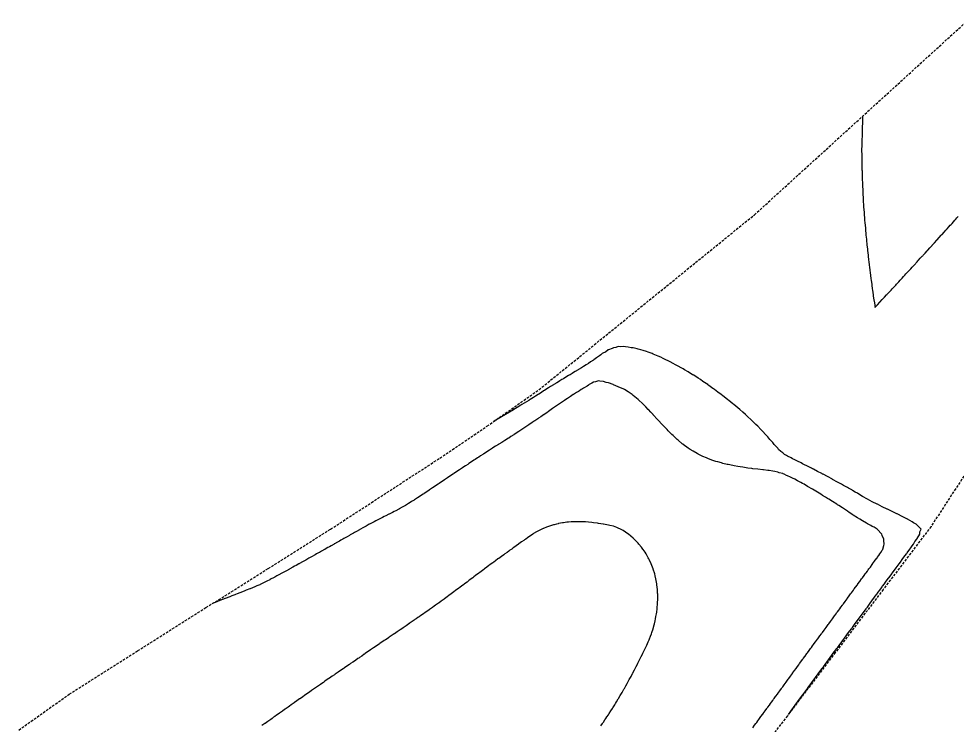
# Model space of a CAD drawing. Extents: x 6012137 to 6013842, y 2108997 to 2110704.
# Drawn here: x 6012357.3 to 6012545.7, y 2109277.2 to 2109419.1 of the extents above; entities that cross this region are included whole.
import ezdxf

# ---------------------------------------------------------------- set-up
doc = ezdxf.new("R2010")
doc.units = 0
doc.linetypes.add('HIDDENX2', pattern=[0.75, 0.5, -0.25])
doc.layers.get('0').update_dxf_attribs({"linetype": 'CONTINUOUS'})

msp = doc.modelspace()

# ---------------------------------------------------------------- linework, layer by layer
at = {"color": 6, "linetype": 'CONTINUOUS', "flags": 128}
for points in [[(6012526.75, 2109399.52), (6012526.74, 2109399.49), (6012526.73, 2109399.32), (6012526.73, 2109399.25), (6012526.73, 2109399.14), (6012526.72, 2109398.97), (6012526.71, 2109398.64), (6012526.71, 2109398.61), (6012526.71, 2109398.58), (6012526.68, 2109397.8), (6012526.67, 2109397.61), (6012526.64, 2109396.65), (6012526.64, 2109396.61), (6012526.61, 2109395.68), (6012526.61, 2109395.61), (6012526.58, 2109394.71), (6012526.58, 2109394.61), (6012526.56, 2109393.73), (6012526.55, 2109393.61), (6012526.54, 2109392.74), (6012526.54, 2109392.61), (6012526.55, 2109391.74), (6012526.55, 2109391.61), (6012526.56, 2109390.73), (6012526.56, 2109390.61), (6012526.58, 2109389.71), (6012526.58, 2109389.61), (6012526.6, 2109388.68), (6012526.61, 2109388.61), (6012526.63, 2109387.65), (6012526.64, 2109387.61), (6012526.67, 2109386.62), (6012526.67, 2109386.61), (6012526.68, 2109386.32), (6012526.71, 2109385.61), (6012526.71, 2109385.58), (6012526.75, 2109384.61), (6012526.76, 2109384.53), (6012526.8, 2109383.61), (6012526.81, 2109383.48), (6012526.85, 2109382.61), (6012526.86, 2109382.42), (6012526.91, 2109381.61), (6012526.93, 2109381.36), (6012526.98, 2109380.61), (6012527.01, 2109380.28), (6012527.06, 2109379.61), (6012527.09, 2109379.2), (6012527.14, 2109378.61), (6012527.18, 2109378.11), (6012527.22, 2109377.61), (6012527.28, 2109377.01), (6012527.31, 2109376.61), (6012527.38, 2109375.91), (6012527.4, 2109375.61), (6012527.48, 2109374.8), (6012527.5, 2109374.61), (6012527.6, 2109373.69), (6012527.6, 2109373.61), (6012527.68, 2109372.9), (6012527.71, 2109372.61), (6012527.72, 2109372.57), (6012527.82, 2109371.61), (6012527.84, 2109371.44), (6012527.94, 2109370.61), (6012527.98, 2109370.31), (6012528.06, 2109369.61), (6012528.11, 2109369.17), (6012528.18, 2109368.61), (6012528.26, 2109368.03), (6012528.31, 2109367.61), (6012528.41, 2109366.88), (6012528.44, 2109366.61), (6012528.56, 2109365.73), (6012528.58, 2109365.61), (6012528.68, 2109364.84), (6012528.71, 2109364.61), (6012528.72, 2109364.57), (6012528.85, 2109363.61), (6012528.88, 2109363.4), (6012529, 2109362.61), (6012529.1, 2109362.02), (6012529.17, 2109361.58), (6012529.19, 2109361.42), (6012529.22, 2109361.23), (6012529.24, 2109361.14), (6012529.24, 2109361.13), (6012529.25, 2109361.15), (6012529.32, 2109361.22), (6012529.69, 2109361.62), (6012530.68, 2109362.69), (6012531.12, 2109363.16), (6012531.53, 2109363.61), (6012531.64, 2109363.72), (6012531.68, 2109363.77), (6012532.08, 2109364.2), (6012532.45, 2109364.61), (6012532.68, 2109364.85), (6012533.04, 2109365.24), (6012533.38, 2109365.61), (6012533.52, 2109365.76), (6012533.68, 2109365.93), (6012534, 2109366.28), (6012534.3, 2109366.61), (6012534.48, 2109366.8), (6012534.68, 2109367.02), (6012534.96, 2109367.33), (6012535.22, 2109367.61), (6012535.44, 2109367.85), (6012535.68, 2109368.11), (6012535.92, 2109368.37), (6012536.14, 2109368.61), (6012536.4, 2109368.89), (6012536.68, 2109369.2), (6012537.06, 2109369.61), (6012537.68, 2109370.29), (6012537.83, 2109370.45), (6012537.97, 2109370.61), (6012538.31, 2109370.98), (6012538.68, 2109371.38), (6012538.79, 2109371.5), (6012538.89, 2109371.61), (6012539.27, 2109372.02), (6012539.68, 2109372.47), (6012539.74, 2109372.54), (6012539.8, 2109372.61), (6012540.22, 2109373.07), (6012540.68, 2109373.57), (6012540.7, 2109373.59), (6012540.71, 2109373.61), (6012541.17, 2109374.11), (6012541.62, 2109374.61), (6012541.65, 2109374.64), (6012541.68, 2109374.67), (6012542.13, 2109375.16), (6012542.53, 2109375.61), (6012542.6, 2109375.68), (6012542.68, 2109375.77), (6012543.08, 2109376.21), (6012543.44, 2109376.61), (6012543.55, 2109376.73), (6012543.68, 2109376.87), (6012544.03, 2109377.26), (6012544.34, 2109377.61), (6012544.5, 2109377.78), (6012544.68, 2109377.98), (6012544.98, 2109378.31), (6012545.25, 2109378.61), (6012545.45, 2109378.83), (6012545.68, 2109379.08), (6012545.93, 2109379.36)], [(6012511.83, 2109279.42), (6012512.33, 2109280.09), (6012514.09, 2109282.48), (6012515.57, 2109284.49), (6012515.65, 2109284.61), (6012515.66, 2109284.62), (6012515.68, 2109284.65), (6012515.75, 2109284.74), (6012515.98, 2109285.05), (6012518.35, 2109288.27), (6012518.59, 2109288.61), (6012518.63, 2109288.66), (6012518.68, 2109288.73), (6012518.87, 2109288.98), (6012520.57, 2109291.29), (6012520.84, 2109291.67), (6012521.1, 2109292.01), (6012521.53, 2109292.61), (6012521.6, 2109292.69), (6012521.68, 2109292.8), (6012521.99, 2109293.22), (6012523.09, 2109294.72), (6012523.91, 2109295.84), (6012524.48, 2109296.61), (6012524.56, 2109296.72), (6012524.68, 2109296.88), (6012525.11, 2109297.47), (6012526.64, 2109299.55), (6012526.69, 2109299.62), (6012527.42, 2109300.61), (6012527.53, 2109300.76), (6012527.68, 2109300.96), (6012528.23, 2109301.71), (6012529.48, 2109303.4), (6012529.63, 2109303.61), (6012529.65, 2109303.64), (6012529.68, 2109303.68), (6012530.36, 2109304.61), (6012530.5, 2109304.79), (6012530.68, 2109305.04), (6012530.75, 2109305.14), (6012531.1, 2109305.61), (6012531.34, 2109305.94), (6012531.68, 2109306.4), (6012532.26, 2109307.19), (6012532.57, 2109307.61), (6012532.62, 2109307.67), (6012532.68, 2109307.76), (6012533.31, 2109308.61), (6012533.46, 2109308.82), (6012533.68, 2109309.12), (6012534.04, 2109309.61), (6012534.31, 2109309.97), (6012534.68, 2109310.48), (6012535.04, 2109310.97), (6012535.51, 2109311.61), (6012535.58, 2109311.71), (6012535.68, 2109311.84), (6012536.24, 2109312.61), (6012536.4, 2109312.88), (6012536.68, 2109313.24), (6012536.95, 2109313.61), (6012537.2, 2109314.09), (6012537.62, 2109314.61), (6012537.64, 2109314.65), (6012537.68, 2109314.72), (6012538.2, 2109315.61), (6012538.21, 2109316.08), (6012538.48, 2109316.61), (6012538.1, 2109317.02), (6012537.68, 2109317.42), (6012537.49, 2109317.61), (6012536.95, 2109317.88), (6012536.68, 2109318.04), (6012535.74, 2109318.61), (6012535.68, 2109318.64), (6012535.62, 2109318.67), (6012534.68, 2109319.14), (6012533.77, 2109319.61), (6012533.68, 2109319.65), (6012533.6, 2109319.69), (6012532.68, 2109320.14), (6012531.72, 2109320.61), (6012531.68, 2109320.62), (6012531.65, 2109320.64), (6012530.68, 2109321.11), (6012529.69, 2109321.59), (6012529.68, 2109321.6), (6012529.67, 2109321.61), (6012528.68, 2109322.09), (6012527.68, 2109322.6), (6012527.68, 2109322.6), (6012527.68, 2109322.61), (6012526.68, 2109323.17), (6012525.98, 2109323.61), (6012525.68, 2109323.79), (6012525.24, 2109324.05), (6012524.68, 2109324.38), (6012524.54, 2109324.47), (6012524.3, 2109324.61), (6012523.9, 2109324.83), (6012523.68, 2109324.95), (6012522.9, 2109325.39), (6012522.68, 2109325.51), (6012522.51, 2109325.61), (6012521.68, 2109326.05), (6012520.69, 2109326.6), (6012520.68, 2109326.6), (6012520.67, 2109326.61), (6012519.68, 2109327.14), (6012518.81, 2109327.61), (6012518.68, 2109327.67), (6012518.54, 2109327.74), (6012517.68, 2109328.19), (6012516.89, 2109328.61), (6012516.68, 2109328.71), (6012516.46, 2109328.82), (6012515.68, 2109329.22), (6012514.94, 2109329.61), (6012514.68, 2109329.74), (6012514.41, 2109329.88), (6012513.68, 2109330.25), (6012512.96, 2109330.61), (6012512.68, 2109330.74), (6012512.4, 2109330.89), (6012511.68, 2109331.24), (6012511.45, 2109331.37), (6012511.08, 2109331.61), (6012510.84, 2109331.77), (6012510.68, 2109331.91), (6012510.29, 2109332.21), (6012509.87, 2109332.61), (6012509.79, 2109332.71), (6012509.68, 2109332.85), (6012508.99, 2109333.61), (6012508.68, 2109333.99), (6012508.13, 2109334.61), (6012507.68, 2109335.14), (6012507.24, 2109335.61), (6012506.68, 2109336.23), (6012506.3, 2109336.61), (6012505.68, 2109337.26), (6012505.32, 2109337.61), (6012504.68, 2109338.24), (6012504.28, 2109338.61), (6012503.68, 2109339.18), (6012503.2, 2109339.61), (6012502.68, 2109340.07), (6012502.06, 2109340.61), (6012501.68, 2109340.94), (6012500.87, 2109341.61), (6012500.68, 2109341.77), (6012499.87, 2109342.41), (6012499.68, 2109342.57), (6012499.63, 2109342.61), (6012498.68, 2109343.35), (6012498.34, 2109343.61), (6012497.68, 2109344.11), (6012497.01, 2109344.61), (6012496.82, 2109344.75), (6012496.68, 2109344.85), (6012495.84, 2109345.45), (6012495.68, 2109345.56), (6012495.62, 2109345.61), (6012494.68, 2109346.26), (6012494.15, 2109346.61), (6012493.68, 2109346.92), (6012492.81, 2109347.48), (6012492.68, 2109347.56), (6012492.6, 2109347.61), (6012491.68, 2109348.18), (6012490.96, 2109348.61), (6012490.68, 2109348.77), (6012490.3, 2109348.99), (6012489.68, 2109349.34), (6012489.19, 2109349.61), (6012488.68, 2109349.88), (6012488.12, 2109350.17), (6012487.68, 2109350.4), (6012487.24, 2109350.61), (6012486.68, 2109350.88), (6012486.19, 2109351.1), (6012485.68, 2109351.33), (6012485.02, 2109351.61), (6012484.68, 2109351.75), (6012484.46, 2109351.83), (6012483.68, 2109352.13), (6012483.33, 2109352.26), (6012482.68, 2109352.47), (6012482.21, 2109352.61), (6012481.68, 2109352.76), (6012481.49, 2109352.79), (6012480.68, 2109352.98), (6012480.25, 2109353.03), (6012479.68, 2109353.14), (6012479.1, 2109353.19), (6012478.68, 2109353.25), (6012478.06, 2109353.22), (6012477.68, 2109353.26), (6012477.2, 2109353.08), (6012476.68, 2109353.03), (6012476.44, 2109352.85), (6012475.68, 2109352.61), (6012475.68, 2109352.61), (6012475.67, 2109352.61), (6012475.12, 2109352.16), (6012474.68, 2109351.99), (6012474.46, 2109351.83), (6012474.15, 2109351.61), (6012473.89, 2109351.39), (6012473.68, 2109351.27), (6012473.29, 2109350.99), (6012472.75, 2109350.61), (6012472.71, 2109350.58), (6012472.68, 2109350.55), (6012472.11, 2109350.17), (6012471.68, 2109349.88), (6012471.23, 2109349.61), (6012470.68, 2109349.26), (6012470.27, 2109349.01), (6012469.68, 2109348.65), (6012469.61, 2109348.61), (6012469.03, 2109348.25), (6012468.68, 2109348.04), (6012468.41, 2109347.87), (6012467.98, 2109347.61), (6012467.79, 2109347.49), (6012467.68, 2109347.42), (6012467.17, 2109347.11), (6012466.68, 2109346.81), (6012466.35, 2109346.61), (6012465.93, 2109346.35), (6012465.68, 2109346.2), (6012465.31, 2109345.97), (6012464.72, 2109345.61), (6012464.69, 2109345.59), (6012464.68, 2109345.58), (6012464.08, 2109345.21), (6012463.68, 2109344.97), (6012463.1, 2109344.61), (6012462.84, 2109344.44), (6012462.68, 2109344.34), (6012462.26, 2109344.06), (6012461.69, 2109343.68), (6012461.56, 2109343.61), (6012461.02, 2109343.27), (6012460.68, 2109343.05), (6012459.96, 2109342.61), (6012459.79, 2109342.5), (6012459.68, 2109342.43), (6012459.23, 2109342.15), (6012458.32, 2109341.61), (6012457.92, 2109341.37), (6012457.68, 2109341.22), (6012456.7, 2109340.62), (6012456.6, 2109340.57), (6012455, 2109339.61), (6012454.8, 2109339.49), (6012454.68, 2109339.42), (6012454.21, 2109339.14), (6012452.73, 2109338.25), (6012452.61, 2109338.18)], [(6012504.68, 2109276.73), (6012505.05, 2109277.24), (6012505.32, 2109277.61), (6012505.47, 2109277.81), (6012505.68, 2109278.1), (6012505.89, 2109278.39), (6012506.05, 2109278.61), (6012506.32, 2109278.97), (6012506.68, 2109279.47), (6012506.74, 2109279.55), (6012506.78, 2109279.61), (6012507.16, 2109280.13), (6012507.51, 2109280.61), (6012507.58, 2109280.7), (6012507.68, 2109280.84), (6012508.01, 2109281.28), (6012508.24, 2109281.61), (6012508.43, 2109281.86), (6012508.68, 2109282.2), (6012508.85, 2109282.44), (6012508.98, 2109282.61), (6012509.27, 2109283.01), (6012509.68, 2109283.57), (6012509.7, 2109283.59), (6012509.71, 2109283.61), (6012510.12, 2109284.17), (6012510.44, 2109284.61), (6012510.54, 2109284.75), (6012510.68, 2109284.94), (6012510.96, 2109285.32), (6012511.17, 2109285.61), (6012511.38, 2109285.9), (6012511.68, 2109286.31), (6012511.81, 2109286.48), (6012511.9, 2109286.61), (6012512.23, 2109287.06), (6012512.63, 2109287.61), (6012512.65, 2109287.64), (6012512.68, 2109287.68), (6012513.07, 2109288.21), (6012513.36, 2109288.61), (6012513.5, 2109288.79), (6012513.68, 2109289.04), (6012513.92, 2109289.37), (6012514.09, 2109289.61), (6012514.34, 2109289.95), (6012514.68, 2109290.41), (6012514.76, 2109290.52), (6012514.82, 2109290.61), (6012515.18, 2109291.1), (6012515.55, 2109291.61), (6012515.61, 2109291.68), (6012515.68, 2109291.78), (6012516.03, 2109292.26), (6012516.28, 2109292.61), (6012516.45, 2109292.84), (6012516.68, 2109293.15), (6012516.87, 2109293.41), (6012517.02, 2109293.61), (6012517.3, 2109293.99), (6012517.68, 2109294.52), (6012517.72, 2109294.57), (6012517.75, 2109294.61), (6012518.14, 2109295.15), (6012518.48, 2109295.61), (6012518.56, 2109295.72), (6012518.68, 2109295.88), (6012518.99, 2109296.3), (6012519.21, 2109296.61), (6012519.41, 2109296.88), (6012519.68, 2109297.25), (6012519.83, 2109297.46), (6012519.94, 2109297.61), (6012520.25, 2109298.03), (6012520.67, 2109298.61), (6012520.67, 2109298.61), (6012520.68, 2109298.62), (6012521.1, 2109299.19), (6012521.4, 2109299.61), (6012521.52, 2109299.77), (6012521.68, 2109299.99), (6012521.94, 2109300.34), (6012522.13, 2109300.61), (6012522.36, 2109300.92), (6012522.68, 2109301.35), (6012522.79, 2109301.5), (6012522.87, 2109301.61), (6012523.21, 2109302.08), (6012523.6, 2109302.61), (6012523.63, 2109302.65), (6012523.68, 2109302.72), (6012524.06, 2109303.23), (6012524.33, 2109303.61), (6012524.48, 2109303.81), (6012524.68, 2109304.08), (6012524.9, 2109304.38), (6012525.06, 2109304.61), (6012525.33, 2109304.96), (6012525.68, 2109305.45), (6012525.75, 2109305.54), (6012525.8, 2109305.61), (6012526.17, 2109306.11), (6012526.53, 2109306.61), (6012526.6, 2109306.69), (6012526.68, 2109306.81), (6012527.02, 2109307.27), (6012527.27, 2109307.61), (6012527.44, 2109307.84), (6012527.68, 2109308.17), (6012527.87, 2109308.42), (6012528, 2109308.61), (6012528.29, 2109309), (6012528.68, 2109309.52), (6012528.72, 2109309.57), (6012528.74, 2109309.61), (6012529.14, 2109310.15), (6012529.48, 2109310.61), (6012529.56, 2109310.72), (6012529.68, 2109310.88), (6012529.99, 2109311.3), (6012530.21, 2109311.61), (6012530.4, 2109311.88), (6012530.68, 2109312.38), (6012530.77, 2109312.52), (6012530.81, 2109312.61), (6012530.97, 2109313.32), (6012531.04, 2109313.61), (6012530.98, 2109314.31), (6012530.97, 2109314.61), (6012530.68, 2109315.33), (6012530.56, 2109315.61), (6012529.68, 2109316.59), (6012529.66, 2109316.61), (6012529.04, 2109316.97), (6012528.68, 2109317.15), (6012528.38, 2109317.31), (6012527.83, 2109317.61), (6012527.68, 2109317.68), (6012527.49, 2109317.79), (6012526.68, 2109318.27), (6012526.14, 2109318.61), (6012525.68, 2109318.89), (6012524.86, 2109319.43), (6012524.68, 2109319.54), (6012524.64, 2109319.57), (6012524.59, 2109319.61), (6012524.04, 2109319.97), (6012523.68, 2109320.21), (6012523.08, 2109320.61), (6012522.68, 2109320.87), (6012521.95, 2109321.34), (6012521.68, 2109321.51), (6012521.53, 2109321.61), (6012520.68, 2109322.14), (6012519.94, 2109322.61), (6012519.68, 2109322.77), (6012519.26, 2109323.03), (6012518.68, 2109323.38), (6012518.33, 2109323.61), (6012517.68, 2109324), (6012516.69, 2109324.6), (6012516.68, 2109324.6), (6012516.67, 2109324.61), (6012515.68, 2109325.19), (6012514.98, 2109325.61), (6012514.68, 2109325.77), (6012514.32, 2109325.96), (6012513.68, 2109326.32), (6012513.12, 2109326.61), (6012512.68, 2109326.83), (6012512.25, 2109327.04), (6012511.68, 2109327.31), (6012511.47, 2109327.39), (6012511.01, 2109327.61), (6012510.78, 2109327.71), (6012510.68, 2109327.75), (6012509.98, 2109327.9), (6012509.68, 2109328.04), (6012509.12, 2109328.17), (6012508.68, 2109328.22), (6012507.94, 2109328.35), (6012507.68, 2109328.36), (6012506.8, 2109328.48), (6012506.68, 2109328.49), (6012505.7, 2109328.61), (6012505.68, 2109328.61), (6012505.68, 2109328.61), (6012504.68, 2109328.73), (6012504.52, 2109328.77), (6012503.68, 2109328.87), (6012503.35, 2109328.94), (6012502.68, 2109329.01), (6012502.17, 2109329.12), (6012501.68, 2109329.18), (6012500.96, 2109329.33), (6012500.68, 2109329.37), (6012499.71, 2109329.57), (6012499.68, 2109329.58), (6012499.56, 2109329.61), (6012498.68, 2109329.81), (6012498.37, 2109329.91), (6012497.68, 2109330.09), (6012497.26, 2109330.19), (6012496.68, 2109330.4), (6012496.12, 2109330.61), (6012495.68, 2109330.77), (6012495.38, 2109330.91), (6012494.68, 2109331.19), (6012493.83, 2109331.61), (6012493.68, 2109331.68), (6012493.49, 2109331.79), (6012492.68, 2109332.24), (6012492.11, 2109332.61), (6012491.68, 2109332.89), (6012490.71, 2109333.61), (6012490.68, 2109333.63), (6012490.53, 2109333.76), (6012489.68, 2109334.46), (6012489.52, 2109334.61), (6012488.68, 2109335.38), (6012488.45, 2109335.61), (6012487.68, 2109336.37), (6012487.46, 2109336.61), (6012486.68, 2109337.41), (6012486.51, 2109337.61), (6012485.68, 2109338.49), (6012485.58, 2109338.61), (6012484.68, 2109339.58), (6012484.67, 2109339.59), (6012484.66, 2109339.61), (6012484.18, 2109340.1), (6012483.72, 2109340.61), (6012483.7, 2109340.63), (6012483.68, 2109340.65), (6012483.2, 2109341.13), (6012482.75, 2109341.61), (6012482.71, 2109341.64), (6012482.68, 2109341.66), (6012481.69, 2109342.61), (6012481.68, 2109342.61), (6012481.64, 2109342.65), (6012480.68, 2109343.44), (6012480.49, 2109343.61), (6012479.68, 2109344.15), (6012478.95, 2109344.61), (6012478.68, 2109344.74), (6012478.45, 2109344.83), (6012477.68, 2109345.19), (6012476.7, 2109345.58), (6012476.68, 2109345.59), (6012476.65, 2109345.61), (6012475.68, 2109345.95), (6012475.22, 2109346.07), (6012474.68, 2109346.23), (6012474, 2109346.29), (6012473.68, 2109346.35), (6012473.12, 2109346.17), (6012472.68, 2109346.14), (6012472.37, 2109345.92), (6012471.85, 2109345.61), (6012471.75, 2109345.54), (6012471.68, 2109345.5), (6012471.4, 2109345.33), (6012470.68, 2109344.87), (6012470.51, 2109344.77), (6012470.24, 2109344.61), (6012469.89, 2109344.39), (6012469.68, 2109344.26), (6012469.27, 2109344.01), (6012468.68, 2109343.64), (6012468.66, 2109343.63), (6012468.63, 2109343.61), (6012468.05, 2109343.23), (6012467.68, 2109342.98), (6012467.45, 2109342.83), (6012467.11, 2109342.61), (6012466.86, 2109342.43), (6012466.68, 2109342.31), (6012466.26, 2109342.02), (6012465.68, 2109341.62), (6012465.67, 2109341.62), (6012465.66, 2109341.61), (6012465.08, 2109341.2), (6012464.68, 2109340.93), (6012464.49, 2109340.79), (6012464.22, 2109340.61), (6012463.9, 2109340.39), (6012463.68, 2109340.23), (6012463.31, 2109339.98), (6012462.76, 2109339.61), (6012462.71, 2109339.57), (6012462.68, 2109339.55), (6012462.12, 2109339.17), (6012461.68, 2109338.87), (6012461.52, 2109338.76), (6012461.29, 2109338.61), (6012460.93, 2109338.36), (6012460.68, 2109338.19), (6012460.33, 2109337.96), (6012459.81, 2109337.61), (6012459.73, 2109337.55), (6012459.68, 2109337.52), (6012459.13, 2109337.15), (6012458.68, 2109336.85), (6012458.53, 2109336.75), (6012458.31, 2109336.61), (6012457.93, 2109336.35), (6012457.68, 2109336.19), (6012456.8, 2109335.61), (6012456.68, 2109335.53), (6012456.12, 2109335.17), (6012455.68, 2109334.88), (6012455.51, 2109334.78), (6012455.23, 2109334.61), (6012454.89, 2109334.4), (6012454.68, 2109334.27), (6012454.27, 2109334.02), (6012453.68, 2109333.66), (6012453.65, 2109333.64), (6012453.59, 2109333.61), (6012453.03, 2109333.25), (6012452.68, 2109333.03), (6012452.42, 2109332.86), (6012452.02, 2109332.61), (6012451.81, 2109332.47), (6012451.68, 2109332.39), (6012451.21, 2109332.08), (6012450.68, 2109331.74), (6012450.6, 2109331.69), (6012450.48, 2109331.61), (6012450, 2109331.29), (6012449.68, 2109331.08), (6012449.4, 2109330.89), (6012448.96, 2109330.61), (6012448.79, 2109330.49), (6012448.68, 2109330.42), (6012448.19, 2109330.09), (6012447.68, 2109329.75), (6012447.59, 2109329.69), (6012447.46, 2109329.61), (6012446.99, 2109329.29), (6012446.68, 2109329.09), (6012446.39, 2109328.89), (6012445.96, 2109328.61), (6012445.79, 2109328.49), (6012445.68, 2109328.42), (6012445.19, 2109328.09), (6012444.68, 2109327.75), (6012444.6, 2109327.69), (6012444.47, 2109327.61), (6012444, 2109327.29), (6012443.68, 2109327.08), (6012443.4, 2109326.89), (6012442.98, 2109326.61), (6012442.8, 2109326.49), (6012442.68, 2109326.41), (6012442.2, 2109326.09), (6012441.68, 2109325.74), (6012441.6, 2109325.68), (6012441.48, 2109325.61), (6012441, 2109325.29), (6012440.68, 2109325.07), (6012440.4, 2109324.89), (6012439.98, 2109324.61), (6012439.8, 2109324.49), (6012439.68, 2109324.41), (6012439.2, 2109324.09), (6012438.68, 2109323.74), (6012438.6, 2109323.69), (6012438.47, 2109323.61), (6012437.99, 2109323.29), (6012437.68, 2109323.09), (6012437.39, 2109322.9), (6012436.94, 2109322.61), (6012436.78, 2109322.51), (6012436.68, 2109322.44), (6012436.17, 2109322.12), (6012435.68, 2109321.8), (6012435.56, 2109321.73), (6012435.36, 2109321.61), (6012434.94, 2109321.35), (6012434.68, 2109321.2), (6012434.3, 2109320.98), (6012433.68, 2109320.65), (6012433.65, 2109320.64), (6012433.59, 2109320.61), (6012432.99, 2109320.3), (6012432.68, 2109320.15), (6012432.32, 2109319.96), (6012431.68, 2109319.64), (6012431.66, 2109319.63), (6012431.61, 2109319.61), (6012430.99, 2109319.29), (6012430.68, 2109319.13), (6012430.33, 2109318.96), (6012429.68, 2109318.63), (6012429.67, 2109318.62), (6012429.64, 2109318.61), (6012429.01, 2109318.27), (6012428.68, 2109318.1), (6012428.36, 2109317.93), (6012427.72, 2109317.61), (6012427.7, 2109317.59), (6012427.68, 2109317.58), (6012427.06, 2109317.23), (6012426.68, 2109317.02), (6012426.41, 2109316.87), (6012425.91, 2109316.61), (6012425.76, 2109316.52), (6012425.68, 2109316.47), (6012425.13, 2109316.16), (6012424.68, 2109315.91), (6012424.49, 2109315.8), (6012424.13, 2109315.61), (6012423.84, 2109315.44), (6012423.68, 2109315.35), (6012423.21, 2109315.08), (6012422.68, 2109314.78), (6012422.57, 2109314.72), (6012422.36, 2109314.61), (6012421.93, 2109314.36), (6012421.68, 2109314.21), (6012421.29, 2109313.99), (6012420.68, 2109313.65), (6012420.65, 2109313.63), (6012420.61, 2109313.61), (6012420.02, 2109313.27), (6012419.68, 2109313.07), (6012419.38, 2109312.9), (6012418.85, 2109312.61), (6012418.74, 2109312.54), (6012418.68, 2109312.51), (6012418.11, 2109312.18), (6012417.68, 2109311.94), (6012417.47, 2109311.82), (6012417.09, 2109311.61), (6012416.83, 2109311.46), (6012416.68, 2109311.37), (6012416.19, 2109311.1), (6012415.68, 2109310.81), (6012415.55, 2109310.74), (6012415.31, 2109310.61), (6012414.91, 2109310.38), (6012414.68, 2109310.25), (6012414.26, 2109310.02), (6012413.68, 2109309.69), (6012413.62, 2109309.66), (6012413.52, 2109309.61), (6012412.98, 2109309.31), (6012412.68, 2109309.14), (6012412.33, 2109308.96), (6012411.71, 2109308.61), (6012411.69, 2109308.6), (6012411.68, 2109308.59), (6012411.04, 2109308.25), (6012410.68, 2109308.04), (6012410.39, 2109307.9), (6012409.87, 2109307.61), (6012409.75, 2109307.54), (6012409.68, 2109307.5), (6012409.09, 2109307.2), (6012408.68, 2109306.97), (6012408.44, 2109306.85), (6012407.99, 2109306.61), (6012407.79, 2109306.5), (6012407.68, 2109306.44), (6012407.11, 2109306.17), (6012406.68, 2109305.93), (6012406.45, 2109305.84), (6012406.01, 2109305.61), (6012405.78, 2109305.5), (6012405.68, 2109305.44), (6012405.08, 2109305.2), (6012404.68, 2109305), (6012403.73, 2109304.61), (6012403.68, 2109304.59), (6012402.97, 2109304.32), (6012402.68, 2109304.2), (6012402.25, 2109304.03), (6012401.68, 2109303.81), (6012401.14, 2109303.61), (6012400.81, 2109303.48), (6012400.68, 2109303.43), (6012400.09, 2109303.2), (6012399.68, 2109303.04), (6012398.76, 2109302.69), (6012397.68, 2109302.27), (6012396.72, 2109301.9), (6012396.44, 2109301.79), (6012396.34, 2109301.75), (6012396.32, 2109301.75)], [(6012473.68, 2109317.76), (6012473.51, 2109317.78), (6012472.68, 2109317.89), (6012472.36, 2109317.92), (6012471.68, 2109318), (6012471.11, 2109318.04), (6012470.68, 2109318.07), (6012470.21, 2109318.08), (6012469.68, 2109318.1), (6012469.2, 2109318.09), (6012468.68, 2109318.08), (6012468.24, 2109318.05), (6012467.68, 2109318.01), (6012467.32, 2109317.97), (6012466.68, 2109317.89), (6012466.44, 2109317.84), (6012465.68, 2109317.7), (6012465.6, 2109317.68), (6012465.29, 2109317.61), (6012464.8, 2109317.49), (6012464.68, 2109317.46), (6012464.03, 2109317.26), (6012463.68, 2109317.15), (6012463.29, 2109317), (6012462.68, 2109316.76), (6012462.58, 2109316.71), (6012462.35, 2109316.61), (6012461.89, 2109316.39), (6012461.68, 2109316.29), (6012461.24, 2109316.04), (6012460.68, 2109315.72), (6012460.61, 2109315.67), (6012460.52, 2109315.61), (6012460.02, 2109315.27), (6012459.68, 2109315.03), (6012459.43, 2109314.86), (6012459.08, 2109314.61), (6012458.84, 2109314.44), (6012458.68, 2109314.33), (6012458.26, 2109314.03), (6012457.68, 2109313.62), (6012457.67, 2109313.61), (6012456.68, 2109312.9), (6012456.51, 2109312.78), (6012456.27, 2109312.61), (6012455.93, 2109312.36), (6012455.68, 2109312.18), (6012455.35, 2109311.94), (6012454.88, 2109311.61), (6012454.77, 2109311.52), (6012454.68, 2109311.46), (6012454.19, 2109311.1), (6012453.68, 2109310.73), (6012453.61, 2109310.68), (6012453.51, 2109310.61), (6012453.03, 2109310.26), (6012452.68, 2109310), (6012452.45, 2109309.83), (6012452.14, 2109309.61), (6012451.88, 2109309.41), (6012451.68, 2109309.27), (6012451.3, 2109308.99), (6012450.79, 2109308.61), (6012450.73, 2109308.56), (6012450.68, 2109308.53), (6012450.15, 2109308.13), (6012449.68, 2109307.78), (6012449.58, 2109307.71), (6012449.45, 2109307.61), (6012449.01, 2109307.28), (6012448.68, 2109307.03), (6012448.44, 2109306.85), (6012448.13, 2109306.61), (6012447.87, 2109306.41), (6012447.68, 2109306.27), (6012447.31, 2109305.98), (6012446.81, 2109305.61), (6012446.74, 2109305.55), (6012446.68, 2109305.5), (6012446.17, 2109305.12), (6012445.68, 2109304.75), (6012445.6, 2109304.69), (6012445.48, 2109304.61), (6012445.02, 2109304.26), (6012444.68, 2109304.01), (6012444.13, 2109303.61), (6012443.68, 2109303.28), (6012443.29, 2109302.99), (6012442.76, 2109302.61), (6012442.71, 2109302.57), (6012442.68, 2109302.55), (6012442.13, 2109302.15), (6012441.68, 2109301.83), (6012441.55, 2109301.73), (6012441.37, 2109301.61), (6012440.97, 2109301.32), (6012440.68, 2109301.11), (6012440.39, 2109300.9), (6012439.97, 2109300.61), (6012439.8, 2109300.49), (6012439.68, 2109300.4), (6012439.21, 2109300.07), (6012438.68, 2109299.7), (6012438.63, 2109299.66), (6012438.54, 2109299.61), (6012438.04, 2109299.25), (6012437.68, 2109299.01), (6012437.44, 2109298.84), (6012437.1, 2109298.61), (6012436.85, 2109298.43), (6012436.68, 2109298.32), (6012436.26, 2109298.03), (6012435.68, 2109297.63), (6012435.67, 2109297.62), (6012435.64, 2109297.61), (6012435.07, 2109297.22), (6012434.68, 2109296.95), (6012434.48, 2109296.81), (6012434.18, 2109296.61), (6012433.88, 2109296.4), (6012433.68, 2109296.27), (6012433.29, 2109296), (6012432.71, 2109295.61), (6012432.69, 2109295.59), (6012432.68, 2109295.58), (6012432.1, 2109295.19), (6012431.68, 2109294.9), (6012431.51, 2109294.78), (6012431.25, 2109294.61), (6012430.91, 2109294.38), (6012430.68, 2109294.22), (6012429.79, 2109293.61), (6012429.68, 2109293.53), (6012429.13, 2109293.16), (6012428.68, 2109292.85), (6012428.54, 2109292.75), (6012428.32, 2109292.61), (6012427.94, 2109292.35), (6012427.68, 2109292.17), (6012427.35, 2109291.94), (6012426.86, 2109291.61), (6012426.75, 2109291.53), (6012426.68, 2109291.48), (6012426.16, 2109291.13), (6012425.68, 2109290.8), (6012425.57, 2109290.72), (6012425.4, 2109290.61), (6012424.97, 2109290.32), (6012424.68, 2109290.12), (6012424.38, 2109289.91), (6012423.93, 2109289.61), (6012423.78, 2109289.5), (6012423.68, 2109289.43), (6012423.19, 2109289.1), (6012422.68, 2109288.75), (6012422.6, 2109288.69), (6012422.47, 2109288.61), (6012422, 2109288.28), (6012421.68, 2109288.06), (6012421.41, 2109287.88), (6012421.01, 2109287.61), (6012420.82, 2109287.47), (6012420.68, 2109287.38), (6012420.22, 2109287.06), (6012419.68, 2109286.69), (6012419.63, 2109286.66), (6012419.56, 2109286.61), (6012419.04, 2109286.25), (6012418.68, 2109286), (6012418.45, 2109285.84), (6012418.12, 2109285.61), (6012417.86, 2109285.43), (6012417.68, 2109285.3), (6012417.27, 2109285.02), (6012416.68, 2109284.61), (6012416.68, 2109284.6), (6012416.68, 2109284.6), (6012416.09, 2109284.19), (6012415.68, 2109283.9), (6012415.51, 2109283.78), (6012415.26, 2109283.61), (6012414.92, 2109283.37), (6012414.68, 2109283.2), (6012414.33, 2109282.95), (6012413.84, 2109282.61), (6012413.74, 2109282.54), (6012413.68, 2109282.5), (6012413.16, 2109282.13), (6012412.68, 2109281.79), (6012412.57, 2109281.72), (6012412.41, 2109281.61), (6012411.98, 2109281.3), (6012411.68, 2109281.09), (6012411.4, 2109280.89), (6012410.99, 2109280.61), (6012410.81, 2109280.48), (6012410.68, 2109280.39), (6012410.22, 2109280.06), (6012409.68, 2109279.68), (6012409.64, 2109279.65), (6012409.57, 2109279.61), (6012409.05, 2109279.24), (6012408.68, 2109278.97), (6012408.46, 2109278.82), (6012408.16, 2109278.61), (6012407.88, 2109278.41), (6012407.68, 2109278.27), (6012407.29, 2109277.99), (6012406.75, 2109277.61), (6012406.71, 2109277.58), (6012406.68, 2109277.55), (6012406.13, 2109277.16)], [(6012474.16, 2109277.12), (6012474.5, 2109277.61), (6012474.58, 2109277.71), (6012474.68, 2109277.86), (6012474.98, 2109278.3), (6012475.19, 2109278.61), (6012475.38, 2109278.9), (6012475.68, 2109279.35), (6012475.78, 2109279.5), (6012475.85, 2109279.61), (6012476.18, 2109280.11), (6012476.49, 2109280.61), (6012476.57, 2109280.72), (6012476.68, 2109280.91), (6012476.95, 2109281.34), (6012477.12, 2109281.61), (6012477.33, 2109281.95), (6012477.68, 2109282.53), (6012477.71, 2109282.58), (6012477.73, 2109282.61), (6012478.08, 2109283.2), (6012478.32, 2109283.61), (6012478.45, 2109283.83), (6012478.68, 2109284.23), (6012478.82, 2109284.47), (6012478.9, 2109284.61), (6012479.18, 2109285.11), (6012479.46, 2109285.61), (6012479.54, 2109285.75), (6012479.68, 2109286.01), (6012479.89, 2109286.39), (6012480.01, 2109286.61), (6012480.24, 2109287.04), (6012480.54, 2109287.61), (6012480.59, 2109287.7), (6012480.68, 2109287.87), (6012480.94, 2109288.35), (6012481.07, 2109288.61), (6012481.28, 2109289.01), (6012481.58, 2109289.61), (6012481.62, 2109289.67), (6012481.68, 2109289.8), (6012481.95, 2109290.34), (6012482.09, 2109290.61), (6012482.28, 2109291), (6012482.58, 2109291.61), (6012482.61, 2109291.68), (6012482.68, 2109291.82), (6012483.05, 2109292.61), (6012483.38, 2109293.3), (6012483.52, 2109293.61), (6012483.68, 2109293.98), (6012483.87, 2109294.41), (6012483.96, 2109294.61), (6012484.16, 2109295.13), (6012484.34, 2109295.61), (6012484.42, 2109295.87), (6012484.66, 2109296.61), (6012484.66, 2109296.62), (6012484.68, 2109296.68), (6012484.88, 2109297.4), (6012484.94, 2109297.61), (6012485.08, 2109298.21), (6012485.17, 2109298.61), (6012485.24, 2109299.04), (6012485.35, 2109299.61), (6012485.38, 2109299.9), (6012485.48, 2109300.61), (6012485.49, 2109300.8), (6012485.56, 2109301.61), (6012485.56, 2109301.73), (6012485.59, 2109302.61), (6012485.59, 2109302.69), (6012485.59, 2109303.61), (6012485.58, 2109303.71), (6012485.53, 2109304.61), (6012485.51, 2109304.78), (6012485.41, 2109305.61), (6012485.35, 2109305.94), (6012485.23, 2109306.61), (6012485.08, 2109307.21), (6012484.99, 2109307.61), (6012484.68, 2109308.59), (6012484.67, 2109308.61), (6012484.67, 2109308.62), (6012484.29, 2109309.61), (6012483.94, 2109310.34), (6012483.82, 2109310.61), (6012483.68, 2109310.87), (6012483.42, 2109311.35), (6012483.27, 2109311.61), (6012483.04, 2109311.97), (6012482.68, 2109312.5), (6012482.61, 2109312.61), (6012482.34, 2109312.95), (6012481.82, 2109313.61), (6012481.68, 2109313.77), (6012480.89, 2109314.61), (6012480.68, 2109314.8), (6012479.72, 2109315.61), (6012479.68, 2109315.64), (6012479.6, 2109315.69), (6012478.68, 2109316.3), (6012478.11, 2109316.61), (6012477.68, 2109316.81), (6012477.39, 2109316.9), (6012476.68, 2109317.17), (6012475.96, 2109317.33), (6012475.68, 2109317.41), (6012474.69, 2109317.59), (6012474.68, 2109317.6), (6012474.62, 2109317.61), (6012473.68, 2109317.76)]]:
    msp.add_lwpolyline(points, dxfattribs=at)
at = {"color": 2, "linetype": 'HIDDENX2'}
for points in [[(6012357.3, 2109276.27, 12.5), (6012367.43, 2109283.46, 12.4), (6012381.16, 2109292.15, 12.21), (6012394.88, 2109300.84, 12.02), (6012407.39, 2109308.72, 11.85), (6012419.9, 2109316.6, 11.67), (6012441.86, 2109330.87, 11.46), (6012451.31, 2109337.27, 11.42), (6012461.76, 2109344.61, 11.29), (6012505.02, 2109379.72, 10.91), (6012519.42, 2109392.84, 10.84), (6012533.81, 2109405.95, 10.77), (6012548.2, 2109419.06, 10.69)], [(6012549.92, 2109331.64, 11.27), (6012540.48, 2109317.15, 11.3), (6012530.86, 2109304.48, 11.33), (6012521.24, 2109291.81, 11.37), (6012511.62, 2109279.14, 11.4), (6012502, 2109266.47, 11.43)]]:
    msp.add_polyline3d(points, dxfattribs=at)

doc.saveas('drawing.dxf')
